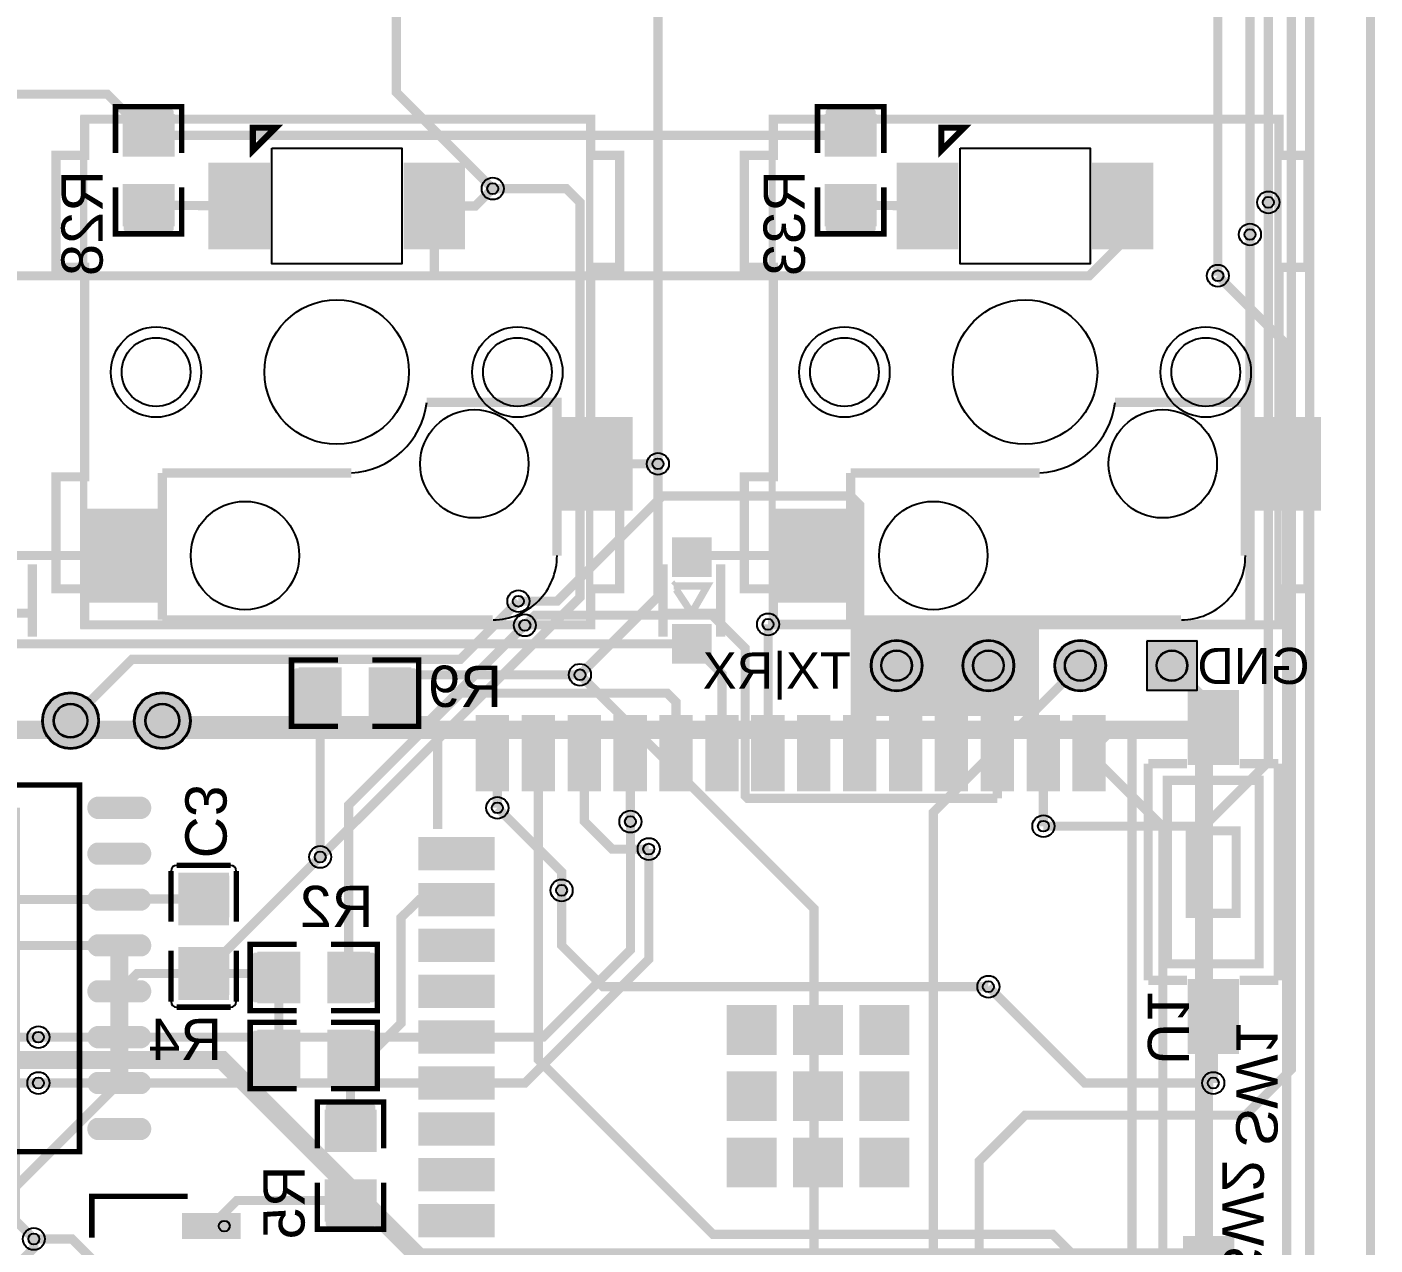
# Model space of a CAD drawing. Header units: millimetres. Extents: x -5 to 105, y -2 to 97.
# Drawn here: x 67.37 to 104.68, y 23.45 to 57.18 of the extents above; entities that cross this region are included whole.
import ezdxf

# ---------------------------------------------------------------- set-up
doc = ezdxf.new("R2010")
doc.units = ezdxf.units.MM
for name, color, linetype, true_color in [('BoardOutLine', 7, 'Continuous', 0xff00ff), ('BottomLayer', 7, 'Continuous', 0x0000ff), ('BottomPasteMaskLayer', 7, 'Continuous', 0x800000), ('BottomSilkLayer', 7, 'Continuous', 0x66cc33), ('BottomSolderMaskLayer', 7, 'Continuous', 0xaa00ff), ('Document', 7, 'Continuous', 0xffffff), ('Hole', 7, 'Continuous', 0x222222), ('Multi-Layer', 7, 'Continuous', 0xc0c0c0), ('TopLayer', 7, 'Continuous', 0xff0000), ('TopSilkLayer', 7, 'Continuous', 0xffcc00), ('TopSolderMaskLayer', 7, 'Continuous', 0x800080)]:
    doc.layers.add(name, color=color, linetype=linetype, true_color=true_color)
doc.styles.get("Standard").update_dxf_attribs({"font": 'arial.ttf'})

msp = doc.modelspace()

# ---------------------------------------------------------------- hatches: boundary and pattern name
at = {"layer": 'BottomLayer'}
for points in [[(71.428, 53.613), (70.051, 53.613), (70.051, 54.746), (71.428, 54.746)], [(90.859, 53.613), (89.482, 53.613), (89.482, 54.746), (90.859, 54.746)], [(72.447, 53.374), (74.047, 53.374), (74.047, 51.074), (72.447, 51.074)], [(77.847, 53.374), (79.447, 53.374), (79.447, 51.074), (77.847, 51.074)], [(91.497, 53.374), (93.097, 53.374), (93.097, 51.074), (91.497, 51.074)], [(96.897, 53.374), (98.497, 53.374), (98.497, 51.074), (96.897, 51.074)], [(71.428, 52.813), (70.051, 52.813), (70.051, 51.681), (71.428, 51.681)], [(90.859, 52.813), (89.482, 52.813), (89.482, 51.681), (90.859, 51.681)], [(82.184, 46.335), (84.084, 46.335), (84.084, 43.835), (82.184, 43.835)], [(101.234, 46.335), (103.134, 46.335), (103.134, 43.835), (101.234, 43.835)], [(69.078, 43.795), (70.978, 43.795), (70.978, 41.295), (69.078, 41.295)], [(88.128, 43.795), (90.028, 43.795), (90.028, 41.295), (88.128, 41.295)], [(86.274, 43.002), (86.274, 42.002), (85.274, 42.002), (85.274, 43.002)], [(86.274, 40.602), (86.274, 39.602), (85.274, 39.602), (85.274, 40.602)], [(76.054, 38.047), (76.054, 39.424), (74.922, 39.424), (74.922, 38.047)], [(76.854, 38.047), (76.854, 39.424), (77.987, 39.424), (77.987, 38.047)], [(100.893, 36.782), (100.893, 38.782), (99.513, 38.782), (99.513, 36.782)], [(79.806, 38.075), (79.806, 36.075), (80.706, 36.075), (80.706, 38.075)], [(81.076, 38.075), (81.076, 36.075), (81.976, 36.075), (81.976, 38.075)], [(82.346, 38.075), (82.346, 36.075), (83.246, 36.075), (83.246, 38.075)], [(83.616, 38.075), (83.616, 36.075), (84.516, 36.075), (84.516, 38.075)], [(84.886, 38.075), (84.886, 36.075), (85.786, 36.075), (85.786, 38.075)], [(86.156, 38.075), (86.156, 36.075), (87.056, 36.075), (87.056, 38.075)], [(87.426, 38.075), (87.426, 36.075), (88.326, 36.075), (88.326, 38.075)], [(88.696, 38.075), (88.696, 36.075), (89.596, 36.075), (89.596, 38.075)], [(89.966, 38.075), (89.966, 36.075), (90.866, 36.075), (90.866, 38.075)], [(91.236, 38.075), (91.236, 36.075), (92.136, 36.075), (92.136, 38.075)], [(92.506, 38.075), (92.506, 36.075), (93.406, 36.075), (93.406, 38.075)], [(93.776, 38.075), (93.776, 36.075), (94.676, 36.075), (94.676, 38.075)], [(95.046, 38.075), (95.046, 36.075), (95.946, 36.075), (95.946, 38.075)], [(96.316, 38.075), (96.316, 36.075), (97.216, 36.075), (97.216, 38.075)], [(70.521, 35.84, -0.785398), (70.521, 35.28), (69.336, 35.28, -0.785398), (69.336, 35.84)], [(80.256, 33.84), (80.256, 34.74), (78.256, 34.74), (78.256, 33.84)], [(70.521, 34.57, -0.785398), (70.521, 34.01), (69.336, 34.01, -0.785398), (69.336, 34.57)], [(71.588, 32.329), (72.938, 32.329), (72.938, 33.739), (71.588, 33.739)], [(70.521, 33.3, -0.785398), (70.521, 32.74), (69.336, 32.74, -0.785398), (69.336, 33.3)], [(80.256, 32.57), (80.256, 33.47), (78.256, 33.47), (78.256, 32.57)], [(80.256, 31.3), (80.256, 32.2), (78.256, 32.2), (78.256, 31.3)], [(70.521, 32.03, -0.785398), (70.521, 31.47), (69.336, 31.47, -0.785398), (69.336, 32.03)], [(71.588, 31.679), (72.938, 31.679), (72.938, 30.269), (71.588, 30.269)], [(74.911, 30.173), (74.911, 31.55), (73.779, 31.55), (73.779, 30.173)], [(75.711, 30.173), (75.711, 31.55), (76.844, 31.55), (76.844, 30.173)], [(70.521, 30.76, -0.785398), (70.521, 30.2), (69.336, 30.2, -0.785398), (69.336, 30.76)], [(80.256, 30.03), (80.256, 30.93), (78.256, 30.93), (78.256, 30.03)], [(100.893, 28.782), (100.893, 30.782), (99.513, 30.782), (99.513, 28.782)], [(86.766, 28.745), (88.096, 28.745), (88.096, 30.075), (86.766, 30.075)], [(88.601, 28.745), (89.931, 28.745), (89.931, 30.075), (88.601, 30.075)], [(90.436, 28.745), (91.766, 28.745), (91.766, 30.075), (90.436, 30.075)], [(70.521, 29.49, -0.785398), (70.521, 28.93), (69.336, 28.93, -0.785398), (69.336, 29.49)], [(80.256, 28.76), (80.256, 29.66), (78.256, 29.66), (78.256, 28.76)], [(74.911, 28.014), (74.911, 29.391), (73.779, 29.391), (73.779, 28.014)], [(75.711, 28.014), (75.711, 29.391), (76.844, 29.391), (76.844, 28.014)], [(80.256, 27.49), (80.256, 28.39), (78.256, 28.39), (78.256, 27.49)], [(70.521, 28.22, -0.785398), (70.521, 27.66), (69.336, 27.66, -0.785398), (69.336, 28.22)], [(86.766, 26.91), (88.096, 26.91), (88.096, 28.24), (86.766, 28.24)], [(88.601, 26.91), (89.931, 26.91), (89.931, 28.24), (88.601, 28.24)], [(90.436, 26.91), (91.766, 26.91), (91.766, 28.24), (90.436, 28.24)], [(70.521, 26.95, -0.785398), (70.521, 26.39), (69.336, 26.39, -0.785398), (69.336, 26.95)], [(77.016, 26.054), (75.639, 26.054), (75.639, 27.187), (77.016, 27.187)], [(80.256, 26.22), (80.256, 27.12), (78.256, 27.12), (78.256, 26.22)], [(86.766, 25.075), (88.096, 25.075), (88.096, 26.405), (86.766, 26.405)], [(88.601, 25.075), (89.931, 25.075), (89.931, 26.405), (88.601, 26.405)], [(90.436, 25.075), (91.766, 25.075), (91.766, 26.405), (90.436, 26.405)], [(80.256, 24.95), (80.256, 25.85), (78.256, 25.85), (78.256, 24.95)], [(77.016, 25.254), (75.639, 25.254), (75.639, 24.122), (77.016, 24.122)], [(73.264, 24.315), (73.264, 23.643), (71.689, 23.643), (71.689, 24.315)], [(80.256, 23.68), (80.256, 24.58), (78.256, 24.58), (78.256, 23.68)], [(100.766, 21.669), (100.766, 23.669), (99.386, 23.669), (99.386, 21.669)]]:
    msp.add_hatch(color=256, dxfattribs=at).paths.add_polyline_path(points)
at = {"layer": 'BottomPasteMaskLayer'}
for points in [[(71.379, 54.913), (70.099, 54.913), (70.049, 54.863), (70.049, 53.713), (70.099, 53.663), (70.509, 53.658), (70.509, 54.108), (70.959, 54.108), (70.959, 53.668), (71.379, 53.663), (71.429, 53.713), (71.429, 54.863)], [(90.81, 54.913), (89.53, 54.913), (89.48, 54.863), (89.48, 53.713), (89.53, 53.663), (89.94, 53.658), (89.94, 54.108), (90.39, 54.108), (90.39, 53.668), (90.81, 53.663), (90.86, 53.713), (90.86, 54.863)], [(72.447, 53.374), (74.047, 53.374), (74.047, 51.074), (72.447, 51.074)], [(77.847, 53.374), (79.447, 53.374), (79.447, 51.074), (77.847, 51.074)], [(91.497, 53.374), (93.097, 53.374), (93.097, 51.074), (91.497, 51.074)], [(96.897, 53.374), (98.497, 53.374), (98.497, 51.074), (96.897, 51.074)], [(71.379, 52.763), (70.959, 52.763), (70.959, 52.318), (70.509, 52.318), (70.509, 52.758), (70.099, 52.763), (70.049, 52.713), (70.049, 51.563), (70.099, 51.513), (71.379, 51.513), (71.429, 51.563), (71.429, 52.713)], [(90.81, 52.763), (90.39, 52.763), (90.39, 52.318), (89.94, 52.318), (89.94, 52.758), (89.53, 52.763), (89.48, 52.713), (89.48, 51.563), (89.53, 51.513), (90.81, 51.513), (90.86, 51.563), (90.86, 52.713)], [(82.184, 46.335), (84.084, 46.335), (84.084, 43.835), (82.184, 43.835)], [(101.234, 46.335), (103.134, 46.335), (103.134, 43.835), (101.234, 43.835)], [(69.078, 43.795), (70.978, 43.795), (70.978, 41.295), (69.078, 41.295)], [(88.128, 43.795), (90.028, 43.795), (90.028, 41.295), (88.128, 41.295)], [(86.274, 43.002), (86.274, 42.002), (85.274, 42.002), (85.274, 43.002)], [(86.274, 40.602), (86.274, 39.602), (85.274, 39.602), (85.274, 40.602)], [(76.004, 38.095), (76.004, 38.515), (75.559, 38.515), (75.559, 38.965), (75.999, 38.965), (76.004, 39.375), (75.954, 39.425), (74.804, 39.425), (74.754, 39.375), (74.754, 38.095), (74.804, 38.045), (75.954, 38.045)], [(78.154, 38.095), (78.154, 39.375), (78.104, 39.425), (76.954, 39.425), (76.904, 39.375), (76.899, 38.965), (77.349, 38.965), (77.349, 38.515), (76.909, 38.515), (76.904, 38.095), (76.954, 38.045), (78.104, 38.045)], [(100.893, 36.782), (100.893, 38.782), (99.513, 38.782), (99.513, 36.782)], [(79.806, 38.075), (79.806, 36.075), (80.706, 36.075), (80.706, 38.075)], [(81.076, 38.075), (81.076, 36.075), (81.976, 36.075), (81.976, 38.075)], [(82.346, 38.075), (82.346, 36.075), (83.246, 36.075), (83.246, 38.075)], [(83.616, 38.075), (83.616, 36.075), (84.516, 36.075), (84.516, 38.075)], [(84.886, 38.075), (84.886, 36.075), (85.786, 36.075), (85.786, 38.075)], [(86.156, 38.075), (86.156, 36.075), (87.056, 36.075), (87.056, 38.075)], [(87.426, 38.075), (87.426, 36.075), (88.326, 36.075), (88.326, 38.075)], [(88.696, 38.075), (88.696, 36.075), (89.596, 36.075), (89.596, 38.075)], [(89.966, 38.075), (89.966, 36.075), (90.866, 36.075), (90.866, 38.075)], [(91.236, 38.075), (91.236, 36.075), (92.136, 36.075), (92.136, 38.075)], [(92.506, 38.075), (92.506, 36.075), (93.406, 36.075), (93.406, 38.075)], [(93.776, 38.075), (93.776, 36.075), (94.676, 36.075), (94.676, 38.075)], [(95.046, 38.075), (95.046, 36.075), (95.946, 36.075), (95.946, 38.075)], [(96.316, 38.075), (96.316, 36.075), (97.216, 36.075), (97.216, 38.075)], [(70.521, 35.84, -0.785398), (70.521, 35.28), (69.336, 35.28, -0.785398), (69.336, 35.84)], [(80.256, 33.84), (80.256, 34.74), (78.256, 34.74), (78.256, 33.84)], [(70.521, 34.57, -0.785398), (70.521, 34.01), (69.336, 34.01, -0.785398), (69.336, 34.57)], [(71.643, 32.479), (72.063, 32.479), (72.063, 32.924), (72.513, 32.924), (72.513, 32.484), (72.923, 32.479), (72.973, 32.529), (72.973, 33.679), (72.923, 33.729), (71.643, 33.729), (71.593, 33.679), (71.593, 32.529)], [(70.521, 33.3, -0.785398), (70.521, 32.74), (69.336, 32.74, -0.785398), (69.336, 33.3)], [(80.256, 32.57), (80.256, 33.47), (78.256, 33.47), (78.256, 32.57)], [(80.256, 31.3), (80.256, 32.2), (78.256, 32.2), (78.256, 31.3)], [(70.521, 32.03, -0.785398), (70.521, 31.47), (69.336, 31.47, -0.785398), (69.336, 32.03)], [(71.643, 30.329), (72.923, 30.329), (72.973, 30.379), (72.973, 31.529), (72.923, 31.579), (72.513, 31.584), (72.513, 31.134), (72.063, 31.134), (72.063, 31.574), (71.643, 31.579), (71.593, 31.529), (71.593, 30.379)], [(74.861, 30.221), (74.861, 30.641), (74.416, 30.641), (74.416, 31.091), (74.856, 31.091), (74.861, 31.501), (74.811, 31.551), (73.661, 31.551), (73.611, 31.501), (73.611, 30.221), (73.661, 30.171), (74.811, 30.171)], [(77.011, 30.221), (77.011, 31.501), (76.961, 31.551), (75.811, 31.551), (75.761, 31.501), (75.756, 31.091), (76.206, 31.091), (76.206, 30.641), (75.766, 30.641), (75.761, 30.221), (75.811, 30.171), (76.961, 30.171)], [(70.521, 30.76, -0.785398), (70.521, 30.2), (69.336, 30.2, -0.785398), (69.336, 30.76)], [(80.256, 30.03), (80.256, 30.93), (78.256, 30.93), (78.256, 30.03)], [(100.893, 28.782), (100.893, 30.782), (99.513, 30.782), (99.513, 28.782)], [(86.766, 28.745), (88.096, 28.745), (88.096, 30.075), (86.766, 30.075)], [(88.601, 28.745), (89.931, 28.745), (89.931, 30.075), (88.601, 30.075)], [(90.436, 28.745), (91.766, 28.745), (91.766, 30.075), (90.436, 30.075)], [(70.521, 29.49, -0.785398), (70.521, 28.93), (69.336, 28.93, -0.785398), (69.336, 29.49)], [(80.256, 28.76), (80.256, 29.66), (78.256, 29.66), (78.256, 28.76)], [(74.861, 28.062), (74.861, 28.482), (74.416, 28.482), (74.416, 28.932), (74.856, 28.932), (74.861, 29.342), (74.811, 29.392), (73.661, 29.392), (73.611, 29.342), (73.611, 28.062), (73.661, 28.012), (74.811, 28.012)], [(77.011, 28.062), (77.011, 29.342), (76.961, 29.392), (75.811, 29.392), (75.761, 29.342), (75.756, 28.932), (76.206, 28.932), (76.206, 28.482), (75.766, 28.482), (75.761, 28.062), (75.811, 28.012), (76.961, 28.012)], [(80.256, 27.49), (80.256, 28.39), (78.256, 28.39), (78.256, 27.49)], [(70.521, 28.22, -0.785398), (70.521, 27.66), (69.336, 27.66, -0.785398), (69.336, 28.22)], [(86.766, 26.91), (88.096, 26.91), (88.096, 28.24), (86.766, 28.24)], [(88.601, 26.91), (89.931, 26.91), (89.931, 28.24), (88.601, 28.24)], [(90.436, 26.91), (91.766, 26.91), (91.766, 28.24), (90.436, 28.24)], [(76.967, 27.354), (75.687, 27.354), (75.637, 27.304), (75.637, 26.154), (75.687, 26.104), (76.097, 26.099), (76.097, 26.549), (76.547, 26.549), (76.547, 26.109), (76.967, 26.104), (77.017, 26.154), (77.017, 27.304)], [(70.521, 26.95, -0.785398), (70.521, 26.39), (69.336, 26.39, -0.785398), (69.336, 26.95)], [(80.256, 26.22), (80.256, 27.12), (78.256, 27.12), (78.256, 26.22)], [(86.766, 25.075), (88.096, 25.075), (88.096, 26.405), (86.766, 26.405)], [(88.601, 25.075), (89.931, 25.075), (89.931, 26.405), (88.601, 26.405)], [(90.436, 25.075), (91.766, 25.075), (91.766, 26.405), (90.436, 26.405)], [(80.256, 24.95), (80.256, 25.85), (78.256, 25.85), (78.256, 24.95)], [(76.967, 25.204), (76.547, 25.204), (76.547, 24.759), (76.097, 24.759), (76.097, 25.199), (75.687, 25.204), (75.637, 25.154), (75.637, 24.004), (75.687, 23.954), (76.967, 23.954), (77.017, 24.004), (77.017, 25.154)], [(73.264, 24.315), (73.264, 23.643), (71.689, 23.643), (71.689, 24.315)], [(80.256, 23.68), (80.256, 24.58), (78.256, 24.58), (78.256, 23.68)], [(100.766, 21.669), (100.766, 23.669), (99.386, 23.669), (99.386, 21.669)]]:
    msp.add_hatch(color=256, dxfattribs=at).paths.add_polyline_path(points)
at = {"layer": 'BottomSilkLayer'}
msp.add_hatch(color=256, dxfattribs=at).paths.add_polyline_path([(90.17, 40.894), (95.377, 40.894), (95.377, 38.1), (90.17, 38.1), (90.17, 40.894)])
at = {"layer": 'BottomSolderMaskLayer'}
for points in [[(71.459, 53.592), (70.02, 53.592), (70.02, 54.767), (71.459, 54.767)], [(90.89, 53.592), (89.451, 53.592), (89.451, 54.767), (90.89, 54.767)], [(72.396, 53.425), (74.098, 53.425), (74.098, 51.023), (72.396, 51.023)], [(77.796, 53.425), (79.498, 53.425), (79.498, 51.023), (77.796, 51.023)], [(91.446, 53.425), (93.148, 53.425), (93.148, 51.023), (91.446, 51.023)], [(96.846, 53.425), (98.548, 53.425), (98.548, 51.023), (96.846, 51.023)], [(71.459, 52.834), (70.02, 52.834), (70.02, 51.66), (71.459, 51.66)], [(90.89, 52.834), (89.451, 52.834), (89.451, 51.66), (90.89, 51.66)], [(82.134, 46.386), (84.135, 46.386), (84.135, 43.784), (82.134, 43.784)], [(101.184, 46.386), (103.185, 46.386), (103.185, 43.784), (101.184, 43.784)], [(69.027, 43.846), (71.029, 43.846), (71.029, 41.244), (69.027, 41.244)], [(88.077, 43.846), (90.079, 43.846), (90.079, 41.244), (88.077, 41.244)], [(86.324, 43.053), (86.324, 41.951), (85.223, 41.951), (85.223, 43.053)], [(86.324, 40.653), (86.324, 39.551), (85.223, 39.551), (85.223, 40.653)], [(90.725, 39.497, 1), (92.156, 39.497, 1)], [(93.265, 39.497, 1), (94.696, 39.497, 1)], [(95.805, 39.497, 1), (97.236, 39.497, 1)], [(98.345, 40.212), (99.776, 40.212), (99.776, 38.782), (98.345, 38.782)], [(76.08, 38.021), (76.08, 39.449), (74.896, 39.449), (74.896, 38.021)], [(76.829, 38.021), (76.829, 39.449), (78.012, 39.449), (78.012, 38.021)], [(100.911, 36.745), (100.911, 38.819), (99.496, 38.819), (99.496, 36.745)], [(67.793, 37.973, 1), (69.368, 37.973, 1)], [(70.333, 37.973, 1), (71.908, 37.973, 1)], [(79.795, 38.132), (79.795, 36.019), (80.718, 36.019), (80.718, 38.132)], [(81.065, 38.132), (81.065, 36.019), (81.988, 36.019), (81.988, 38.132)], [(82.335, 38.132), (82.335, 36.019), (83.258, 36.019), (83.258, 38.132)], [(83.605, 38.132), (83.605, 36.019), (84.528, 36.019), (84.528, 38.132)], [(84.875, 38.132), (84.875, 36.019), (85.798, 36.019), (85.798, 38.132)], [(86.145, 38.132), (86.145, 36.019), (87.068, 36.019), (87.068, 38.132)], [(87.415, 38.132), (87.415, 36.019), (88.338, 36.019), (88.338, 38.132)], [(88.685, 38.132), (88.685, 36.019), (89.608, 36.019), (89.608, 38.132)], [(89.955, 38.132), (89.955, 36.019), (90.878, 36.019), (90.878, 38.132)], [(91.225, 38.132), (91.225, 36.019), (92.148, 36.019), (92.148, 38.132)], [(92.495, 38.132), (92.495, 36.019), (93.418, 36.019), (93.418, 38.132)], [(93.765, 38.132), (93.765, 36.019), (94.688, 36.019), (94.688, 38.132)], [(95.035, 38.132), (95.035, 36.019), (95.958, 36.019), (95.958, 38.132)], [(96.305, 38.132), (96.305, 36.019), (97.228, 36.019), (97.228, 38.132)], [(70.575, 35.865, -0.785398), (70.575, 35.255), (69.282, 35.255, -0.785398), (69.282, 35.865)], [(80.313, 33.829), (80.313, 34.752), (78.2, 34.752), (78.2, 33.829)], [(70.575, 34.595, -0.785398), (70.575, 33.985), (69.282, 33.985, -0.785398), (69.282, 34.595)], [(71.564, 32.303), (72.962, 32.303), (72.962, 33.766), (71.564, 33.766)], [(70.575, 33.325, -0.785398), (70.575, 32.715), (69.282, 32.715, -0.785398), (69.282, 33.325)], [(80.313, 32.559), (80.313, 33.482), (78.2, 33.482), (78.2, 32.559)], [(80.313, 31.289), (80.313, 32.212), (78.2, 32.212), (78.2, 31.289)], [(70.575, 32.055, -0.785398), (70.575, 31.445), (69.282, 31.445, -0.785398), (69.282, 32.055)], [(71.564, 31.706), (72.962, 31.706), (72.962, 30.243), (71.564, 30.243)], [(74.937, 30.147), (74.937, 31.575), (73.753, 31.575), (73.753, 30.147)], [(75.686, 30.147), (75.686, 31.575), (76.869, 31.575), (76.869, 30.147)], [(70.575, 30.785, -0.785398), (70.575, 30.175), (69.282, 30.175, -0.785398), (69.282, 30.785)], [(80.313, 30.019), (80.313, 30.942), (78.2, 30.942), (78.2, 30.019)], [(100.911, 28.745), (100.911, 30.819), (99.496, 30.819), (99.496, 28.745)], [(86.741, 28.72), (88.122, 28.72), (88.122, 30.1), (86.741, 30.1)], [(88.576, 28.72), (89.957, 28.72), (89.957, 30.1), (88.576, 30.1)], [(90.411, 28.72), (91.792, 28.72), (91.792, 30.1), (90.411, 30.1)], [(70.575, 29.515, -0.785398), (70.575, 28.905), (69.282, 28.905, -0.785398), (69.282, 29.515)], [(80.313, 28.749), (80.313, 29.672), (78.2, 29.672), (78.2, 28.749)], [(74.937, 27.988), (74.937, 29.416), (73.753, 29.416), (73.753, 27.988)], [(75.686, 27.988), (75.686, 29.416), (76.869, 29.416), (76.869, 27.988)], [(80.313, 27.479), (80.313, 28.401), (78.2, 28.401), (78.2, 27.479)], [(70.575, 28.245, -0.785398), (70.575, 27.635), (69.282, 27.635, -0.785398), (69.282, 28.245)], [(86.741, 26.885), (88.122, 26.885), (88.122, 28.265), (86.741, 28.265)], [(88.576, 26.885), (89.957, 26.885), (89.957, 28.265), (88.576, 28.265)], [(90.411, 26.885), (91.792, 26.885), (91.792, 28.265), (90.411, 28.265)], [(70.575, 26.975, -0.785398), (70.575, 26.365), (69.282, 26.365, -0.785398), (69.282, 26.975)], [(77.047, 26.033), (75.608, 26.033), (75.608, 27.207), (77.047, 27.207)], [(80.313, 26.209), (80.313, 27.131), (78.2, 27.131), (78.2, 26.209)], [(86.741, 25.05), (88.122, 25.05), (88.122, 26.43), (86.741, 26.43)], [(88.576, 25.05), (89.957, 25.05), (89.957, 26.43), (88.576, 26.43)], [(90.411, 25.05), (91.792, 25.05), (91.792, 26.43), (90.411, 26.43)], [(80.313, 24.939), (80.313, 25.861), (78.2, 25.861), (78.2, 24.939)], [(77.047, 25.275), (75.608, 25.275), (75.608, 24.101), (77.047, 24.101)], [(73.289, 24.34), (73.289, 23.618), (71.664, 23.618), (71.664, 24.34)], [(80.313, 23.669), (80.313, 24.591), (78.2, 24.591), (78.2, 23.669)], [(100.784, 21.632), (100.784, 23.706), (99.369, 23.706), (99.369, 21.632)]]:
    msp.add_hatch(color=256, dxfattribs=at).paths.add_polyline_path(points)
at = {"layer": 'Multi-Layer'}
for points in [[(67.818, 37.973, 1), (69.342, 37.973, 1)], [(70.358, 37.973, 1), (71.882, 37.973, 1)]]:
    msp.add_hatch(color=256, dxfattribs=at).paths.add_polyline_path(points)
at = {"layer": 'TopSolderMaskLayer'}
for points in [[(90.725, 39.497, 1), (92.156, 39.497, 1)], [(93.265, 39.497, 1), (94.696, 39.497, 1)], [(95.805, 39.497, 1), (97.236, 39.497, 1)], [(98.345, 40.212), (99.776, 40.212), (99.776, 38.782), (98.345, 38.782)], [(67.793, 37.973, 1), (69.368, 37.973, 1)], [(70.333, 37.973, 1), (71.908, 37.973, 1)]]:
    msp.add_hatch(color=256, dxfattribs=at).paths.add_polyline_path(points)

# ---------------------------------------------------------------- linework, layer by layer
at = {"layer": 'BoardOutLine', "const_width": 0.254}
msp.add_lwpolyline([(7.747, 95.25), (7, 95.25), (102.87, 95.25), (102.87, 0), (-2.54, 0), (-2.54, 95.25), (7, 95.25), (7.112, 95.25)], dxfattribs=at)
at = {"layer": 'BottomLayer'}
for points, const_width in [([(71.549, 78.202), (71.58, 78.232), (89.281, 78.232), (101.727, 65.786), (101.727, 52.324)], 0.254), ([(81.074, 59.152), (81.105, 59.182), (100.076, 59.182), (101.219, 58.039), (101.219, 51.435)], 0.254), ([(70.739, 54.179), (69.596, 55.322), (51.562, 55.322)], 0.254), ([(90.17, 54.179), (70.739, 54.179)], 0.254), ([(80.264, 52.705), (79.783, 52.224), (78.647, 52.224)], 0.254), ([(59.597, 52.224), (61.529, 50.292), (78.613, 50.292), (78.647, 50.326), (78.647, 52.224)], 0.254), ([(70.739, 52.248), (73.246, 52.225)], 0.254), ([(78.613, 50.292), (96.774, 50.292), (97.697, 51.215), (97.697, 52.224)], 0.254), ([(90.17, 52.248), (92.296, 52.225)], 0.254), ([(100.33, 50.292), (102.184, 48.438), (102.184, 45.085)], 0.254), ([(83.134, 45.085), (84.836, 45.085)], 0.254), ([(102.184, 45.085), (102.235, 45.034), (102.235, 19.304), (100.711, 17.78), (98.679, 17.78)], 0.254), ([(90.424, 37.076), (90.424, 43.942), (90.17, 44.196), (84.963, 44.196), (82.047, 41.28), (80.973, 41.28)], 0.254), ([(85.774, 42.502), (86.117, 42.845)], 0.254), ([(67.092, 42.545), (70.028, 42.545)], 0.254), ([(86.142, 42.545), (89.078, 42.545)], 0.254), ([(94.227, 35.822), (87.32, 35.822), (87.247, 35.895), (87.247, 39.985), (86.337, 40.894), (81.433, 40.894), (81.153, 40.615)], 0.254), ([(87.877, 37.076), (87.884, 37.084), (87.884, 40.64)], 0.254), ([(66.723, 40.102), (85.773, 40.102)], 0.254), ([(85.773, 40.102), (86.606, 39.269), (86.606, 37.075)], 0.254), ([(91.44, 39.497), (91.686, 39.251), (91.686, 37.075)], 0.254), ([(93.98, 39.497), (92.956, 38.473), (92.956, 37.075)], 0.254), ([(99.06, 39.497), (100.203, 38.354), (100.203, 37.782)], 0.254), ([(77.42, 38.735), (77.928, 39.243), (82.677, 39.243)], 0.254), ([(75.488, 38.735), (75.488, 34.199)], 0.254), ([(76.276, 30.861), (76.276, 35.636), (79.375, 38.735), (85.09, 38.735), (85.337, 38.489), (85.337, 37.076)], 0.254), ([(96.767, 37.076), (97.472, 37.782), (100.203, 37.782), (100.076, 37.909), (100.076, 38.1)], 0.254), ([(69.136, 2.002), (69.167, 2.032), (87.122, 2.032), (97.917, 12.827), (97.917, 21.59), (95.758, 23.749), (86.36, 23.749), (81.527, 28.583), (81.527, 37.076)], 0.254), ([(80.256, 37.075), (80.391, 36.94), (80.391, 35.56)], 0.254), ([(82.797, 37.076), (82.797, 35.187), (83.566, 34.417), (84.582, 34.417)], 0.254), ([(84.074, 35.179), (84.067, 37.076)], 0.254), ([(94.226, 37.075), (94.226, 35.821)], 0.254), ([(95.497, 37.076), (95.504, 35.052)], 0.254), ([(96.767, 37.076), (98.806, 35.034), (98.806, 20.193), (99.06, 20.193)], 0.254), ([(64.184, 35.56), (66.724, 33.02), (69.929, 33.02)], 0.254), ([(75.488, 34.199), (75.488, 34.199), (72.263, 30.974)], 0.254), ([(93.98, 30.607), (83.312, 30.607), (82.169, 31.75), (82.169, 33.274)], 0.254), ([(69.929, 33.02), (69.943, 33.034), (72.263, 33.034)], 0.254), ([(76.276, 28.702), (76.835, 28.702), (77.724, 29.591), (77.724, 32.515), (78.237, 33.023), (79.256, 33.02)], 0.254), ([(64.184, 31.75), (69.929, 31.75)], 0.254), ([(69.929, 31.75), (69.929, 30.48)], 0.5), ([(69.929, 30.48), (70.423, 30.974), (72.263, 30.974)], 0.254), ([(72.263, 30.974), (74.232, 30.974), (74.345, 30.861), (74.345, 30.861), (74.345, 28.702)], 0.254), ([(74.345, 28.702), (74.345, 30.861), (74.345, 30.861)], 0.254), ([(69.929, 29.21), (69.929, 30.48)], 0.5), ([(100.203, 27.94), (100.203, 29.782)], 0.254), ([(64.184, 29.21), (67.691, 29.21)], 0.254), ([(69.929, 27.94), (69.929, 29.21)], 0.5), ([(76.277, 28.702), (76.327, 28.652), (76.327, 26.62)], 0.254), ([(69.929, 27.94), (64.849, 22.86), (59.903, 22.86), (59.055, 22.012)], 0.254), ([(64.184, 27.94), (67.691, 27.94)], 0.254), ([(72.477, 23.979), (73.185, 24.688), (76.327, 24.688)], 0.254), ([(69.764, 22.479), (68.621, 23.622), (67.564, 23.622)], 0.254)]:
    msp.add_lwpolyline(points, dxfattribs=dict(at, const_width=const_width))
at = {"layer": 'BottomSilkLayer'}
for points, const_width in [([(71.656, 53.689), (71.656, 54.974), (69.822, 54.974), (69.822, 53.689)], 0.152), ([(91.087, 53.689), (91.087, 54.974), (89.253, 54.974), (89.253, 53.689)], 0.152), ([(71.656, 52.737), (71.656, 51.452), (69.822, 51.452), (69.822, 52.737)], 0.152), ([(91.087, 52.737), (91.087, 51.452), (89.253, 51.452), (89.253, 52.737)], 0.152), ([(78.435, 46.787), (82.042, 46.787), (82.042, 42.545)], 0.254), ([(97.485, 46.787), (101.092, 46.787), (101.092, 42.545)], 0.254), ([(71.12, 44.831), (71.12, 40.767)], 0.254), ([(71.12, 44.831), (76.353, 44.831)], 0.254), ([(90.17, 44.831), (90.17, 40.767)], 0.254), ([(90.17, 44.831), (95.403, 44.831)], 0.254), ([(67.523, 40.302), (67.523, 42.302)], 0.254), ([(84.974, 40.302), (84.974, 42.302)], 0.254), ([(86.573, 40.302), (86.573, 42.302)], 0.254), ([(85.272, 41.701), (85.273, 41.702), (85.773, 40.949)], 0.2), ([(85.273, 41.702), (86.198, 41.702)], 0.2), ([(86.123, 41.702), (86.198, 41.702), (85.767, 40.951)], 0.2), ([(65.923, 40.951), (67.523, 40.951)], 0.254), ([(84.974, 40.951), (86.573, 40.951)], 0.254), ([(80.264, 40.767), (71.12, 40.767)], 0.254), ([(99.314, 40.767), (90.17, 40.767)], 0.254), ([(75.978, 37.818), (74.693, 37.818), (74.693, 39.652), (75.978, 39.652)], 0.152), ([(76.93, 37.818), (78.215, 37.818), (78.215, 39.652), (76.93, 39.652)], 0.152), ([(78.74, 37.592), (79.575, 37.592)], 0.254), ([(78.74, 34.971), (78.74, 37.592)], 0.254), ([(97.447, 37.592), (97.956, 37.592)], 0.254), ([(97.956, 37.575), (97.956, 19.575)], 0.254), ([(98.403, 36.782), (98.403, 30.782)], 0.254), ([(99.472, 36.782), (98.403, 36.782)], 0.254), ([(102.003, 36.782), (100.934, 36.782)], 0.254), ([(102.003, 30.782), (102.003, 36.782)], 0.254), ([(71.512, 33.968), (73.014, 33.968)], 0.152), ([(71.36, 32.405), (71.36, 33.815)], 0.152), ([(73.167, 33.815), (73.167, 32.405)], 0.152), ([(74.835, 29.944), (73.55, 29.944), (73.55, 31.778), (74.835, 31.778)], 0.152), ([(75.787, 29.944), (77.072, 29.944), (77.072, 31.778), (75.787, 31.778)], 0.152), ([(71.36, 31.603), (71.36, 30.193)], 0.152), ([(73.167, 30.193), (73.167, 31.603)], 0.152), ([(99.472, 30.782), (98.403, 30.782)], 0.254), ([(102.003, 30.782), (100.934, 30.782)], 0.254), ([(71.512, 30.04), (73.014, 30.04)], 0.152), ([(74.835, 27.785), (73.55, 27.785), (73.55, 29.619), (74.835, 29.619)], 0.152), ([(75.787, 27.785), (77.072, 27.785), (77.072, 29.619), (75.787, 29.619)], 0.152), ([(77.244, 26.13), (77.244, 27.415), (75.41, 27.415), (75.41, 26.13)], 0.152), ([(77.244, 25.178), (77.244, 23.893), (75.41, 23.893), (75.41, 25.178)], 0.152), ([(71.823, 24.805), (69.17, 24.805), (69.17, 23.656)], 0.152)]:
    msp.add_lwpolyline(points, dxfattribs=dict(at, const_width=const_width))
for points, const_width in [([(73.621, 54.4), (74.256, 54.4), (73.621, 53.765), (73.621, 54.4)], 0.16), ([(92.671, 54.4), (93.306, 54.4), (92.671, 53.765), (92.671, 54.4)], 0.16), ([(65.285, 26.039), (68.828, 26.039), (68.828, 36.191), (65.285, 36.191), (65.285, 26.039)], 0.152), ([(101.473, 31.242), (101.473, 36.322), (98.933, 36.322), (98.933, 31.242), (101.473, 31.242)], 0.254), ([(100.838, 32.639), (100.838, 34.925), (99.568, 34.925), (99.568, 32.639), (100.838, 32.639)], 0.254)]:
    msp.add_lwpolyline(points, close=True, dxfattribs=dict(at, const_width=const_width))
for centre, radius, start, end in [((76.232, 47.047), 2.219, 273.1216, 353.2761), ((95.282, 47.047), 2.219, 273.1216, 353.2761), ((80.273, 42.536), 1.769, 270, 0.2787), ((99.323, 42.536), 1.769, 270, 0.2787), ((71.512, 33.815), 0.152, 90, 180), ((73.014, 33.815), 0.152, 0, 90), ((71.512, 30.193), 0.152, 180, 270), ((73.014, 30.193), 0.152, 270, 360)]:
    msp.add_arc(centre, radius, start, end, dxfattribs=at)
at = {"layer": 'BottomSolderMaskLayer'}
for centre, radius in [((91.44, 39.497), 0.715), ((91.44, 39.497), 0.429), ((93.98, 39.497), 0.715), ((93.98, 39.497), 0.429), ((96.52, 39.497), 0.715), ((96.52, 39.497), 0.429), ((99.06, 39.497), 0.429), ((68.58, 37.973), 0.787), ((68.58, 37.973), 0.472), ((71.12, 37.973), 0.787), ((71.12, 37.973), 0.472)]:
    msp.add_circle(centre, radius, dxfattribs=at)
at = {"layer": 'Document'}
msp.add_circle((72.835, 23.979), 0.15, dxfattribs=at)
at = {"layer": 'Hole'}
for centre, radius in [((80.264, 52.705), 0.152), ((101.727, 52.324), 0.152), ((101.219, 51.435), 0.152), ((100.33, 50.292), 0.152), ((84.836, 45.085), 0.152), ((80.974, 41.281), 0.153), ((81.152, 40.614), 0.153), ((87.884, 40.64), 0.152), ((82.677, 39.243), 0.152), ((80.391, 35.56), 0.152), ((84.074, 35.179), 0.152), ((95.504, 35.052), 0.152), ((75.488, 34.199), 0.152), ((84.582, 34.417), 0.152), ((82.169, 33.274), 0.152), ((93.98, 30.607), 0.152), ((67.691, 29.21), 0.152), ((67.691, 27.94), 0.152), ((100.203, 27.94), 0.152), ((67.564, 23.622), 0.152)]:
    msp.add_circle(centre, radius, dxfattribs=at)
at = {"layer": 'Multi-Layer'}
for points in [[(74.146, 53.825), (77.746, 53.825), (77.746, 50.625), (74.146, 50.625)], [(93.196, 53.825), (96.796, 53.825), (96.796, 50.625), (93.196, 50.625)], [(98.37, 40.187), (99.75, 40.187), (99.75, 38.807), (98.37, 38.807)]]:
    msp.add_lwpolyline(points, close=True, dxfattribs=at)
for centre, radius in [((80.264, 52.705), 0.305), ((101.727, 52.324), 0.305), ((101.219, 51.435), 0.305), ((100.33, 50.292), 0.305), ((75.946, 47.625), 2), ((94.996, 47.625), 2), ((70.946, 47.625), 0.95), ((80.946, 47.625), 0.95), ((89.996, 47.625), 0.95), ((99.996, 47.625), 0.95), ((79.756, 45.085), 1.5), ((98.806, 45.085), 1.5), ((84.836, 45.085), 0.305), ((73.406, 42.545), 1.5), ((92.456, 42.545), 1.5), ((80.974, 41.281), 0.304), ((81.152, 40.614), 0.304), ((87.884, 40.64), 0.305), ((91.44, 39.497), 0.69), ((93.98, 39.497), 0.69), ((96.52, 39.497), 0.69), ((82.677, 39.243), 0.305), ((91.44, 39.497), 0.414), ((93.98, 39.497), 0.414), ((96.52, 39.497), 0.414), ((99.06, 39.497), 0.414), ((68.58, 37.973), 0.762), ((68.58, 37.973), 0.457), ((71.12, 37.973), 0.762), ((71.12, 37.973), 0.457), ((80.391, 35.56), 0.305), ((84.074, 35.179), 0.305), ((95.504, 35.052), 0.305), ((84.582, 34.417), 0.305), ((75.488, 34.199), 0.305), ((82.169, 33.274), 0.305), ((93.98, 30.607), 0.305), ((67.691, 29.21), 0.305), ((67.691, 27.94), 0.305), ((100.203, 27.94), 0.305), ((67.564, 23.622), 0.305)]:
    msp.add_circle(centre, radius, dxfattribs=at)
at = {"layer": 'TopLayer', "const_width": 0.254}
for points in [[(31.75, 80.645), (31.242, 81.153), (31.242, 90.932), (34.671, 94.361), (91.059, 94.361), (102.362, 83.058), (102.362, 28.321), (101.092, 27.051), (94.996, 27.051), (93.726, 25.781), (93.726, 21.971), (93.218, 21.463), (91.694, 21.463)], [(84.836, 45.085), (84.836, 59.69), (80.391, 64.135), (80.391, 73.787), (70.993, 83.185)], [(80.264, 52.705), (77.597, 55.372), (77.597, 70.866)], [(99.314, 63.373), (99.314, 63.373), (100.33, 62.357), (100.33, 50.292)], [(75.488, 34.199), (82.677, 41.388), (82.677, 52.324), (82.296, 52.705), (80.264, 52.705)], [(101.727, 52.324), (101.727, 36.83), (99.949, 35.052), (95.504, 35.052)], [(101.219, 51.435), (101.219, 40.64), (87.884, 40.64)], [(82.677, 39.243), (84.836, 41.402), (84.836, 45.085)], [(80.974, 41.281), (79.365, 39.672), (70.279, 39.672), (68.58, 37.973)], [(71.12, 37.973), (78.511, 37.973), (81.152, 40.614)], [(96.52, 39.497), (92.456, 35.433), (92.456, 22.098)], [(82.677, 39.243), (89.154, 32.766), (89.154, 21.971)], [(67.564, 23.622), (67.056, 24.13), (67.056, 35.56)], [(80.391, 35.56), (82.169, 33.782), (82.169, 33.274)], [(67.691, 29.21), (81.661, 29.21), (84.074, 31.623), (84.074, 35.179)], [(84.582, 34.417), (84.582, 31.369), (81.153, 27.94), (67.691, 27.94)], [(93.98, 30.607), (96.647, 27.94), (100.203, 27.94)], [(63.5, 19.304), (67.564, 23.368), (67.564, 23.622)]]:
    msp.add_lwpolyline(points, dxfattribs=at)
at = {"layer": 'TopSilkLayer'}
for points, const_width in [([(-4.985, 95.25), (104.553, 95.25), (104.553, 0), (-4.985, 0), (-4.985, 95.25)], 0.254), ([(68.977, 54.626), (68.977, 53.625), (68.176, 53.625), (68.176, 50.526), (68.977, 50.526), (68.977, 44.726), (68.176, 44.726), (68.176, 41.625), (68.977, 41.625), (68.977, 40.626), (82.977, 40.626), (82.977, 41.625), (83.776, 41.625), (83.776, 44.726), (82.977, 44.726), (82.977, 50.526), (83.776, 50.526), (83.776, 53.625), (82.977, 53.625), (82.977, 54.626), (68.977, 54.626)], 0.254), ([(73.629, 54.393), (74.264, 54.393), (73.629, 53.758), (73.629, 54.393)], 0.16), ([(88.027, 54.626), (88.027, 53.625), (87.226, 53.625), (87.226, 50.526), (88.027, 50.526), (88.027, 44.726), (87.226, 44.726), (87.226, 41.625), (88.027, 41.625), (88.027, 40.626), (102.027, 40.626), (102.027, 41.625), (102.826, 41.625), (102.826, 44.726), (102.027, 44.726), (102.027, 50.526), (102.826, 50.526), (102.826, 53.625), (102.027, 53.625), (102.027, 54.626), (88.027, 54.626)], 0.254), ([(92.679, 54.393), (93.314, 54.393), (92.679, 53.758), (92.679, 54.393)], 0.16)]:
    msp.add_lwpolyline(points, close=True, dxfattribs=dict(at, const_width=const_width))
for points, const_width in [([(79.046, 54.625), (68.946, 54.625), (68.946, 40.625), (82.947, 40.625), (82.947, 54.625), (78.946, 54.625)], 0.2), ([(98.096, 54.625), (87.996, 54.625), (87.996, 40.625), (101.997, 40.625), (101.997, 54.625), (97.996, 54.625)], 0.2), ([(38.989, 37.592), (38.989, 37.719), (38.989, 28.575), (72.771, 28.575), (78.232, 23.114), (99.949, 23.114), (99.949, 37.719), (39.116, 37.719), (38.989, 37.719)], 0.5)]:
    msp.add_lwpolyline(points, dxfattribs=dict(at, const_width=const_width))
for centre in [(70.946, 47.625), (80.946, 47.625), (89.996, 47.625), (99.996, 47.625)]:
    msp.add_circle(centre, 1.25, dxfattribs=at)
at = {"layer": 'TopSolderMaskLayer'}
for centre, radius in [((91.44, 39.497), 0.715), ((91.44, 39.497), 0.429), ((93.98, 39.497), 0.715), ((93.98, 39.497), 0.429), ((96.52, 39.497), 0.715), ((96.52, 39.497), 0.429), ((99.06, 39.497), 0.429), ((68.58, 37.973), 0.787), ((68.58, 37.973), 0.472), ((71.12, 37.973), 0.787), ((71.12, 37.973), 0.472)]:
    msp.add_circle(centre, radius, dxfattribs=at)

# ---------------------------------------------------------------- texts
at = {"layer": 'BottomSilkLayer', "text_generation_flag": 2}
for s, rotation, p in [('R28', 90, (69.469, 53.213)), ('R33', 90, (88.9, 53.213)), ('C3', 270, (71.755, 34.163)), ('U1', 270, (98.392, 28.448)), ('SW1', 270, (100.838, 26.162)), ('R5', 90, (75.057, 25.653)), ('SW2', 270, (100.457, 22.352))]:
    msp.add_text(s, height=1.143, rotation=rotation, dxfattribs=at).set_placement(p)
for s, height, p in [('GND', 1, (102.87, 38.989)), ('TX|RX', 1, (90.17, 38.862)), ('R9', 1.143, (80.518, 38.354)), ('R2', 1.143, (76.962, 32.258)), ('R4', 1.143, (72.771, 28.575))]:
    msp.add_text(s, height=height, dxfattribs=at).set_placement(p)

doc.saveas('drawing.dxf')
